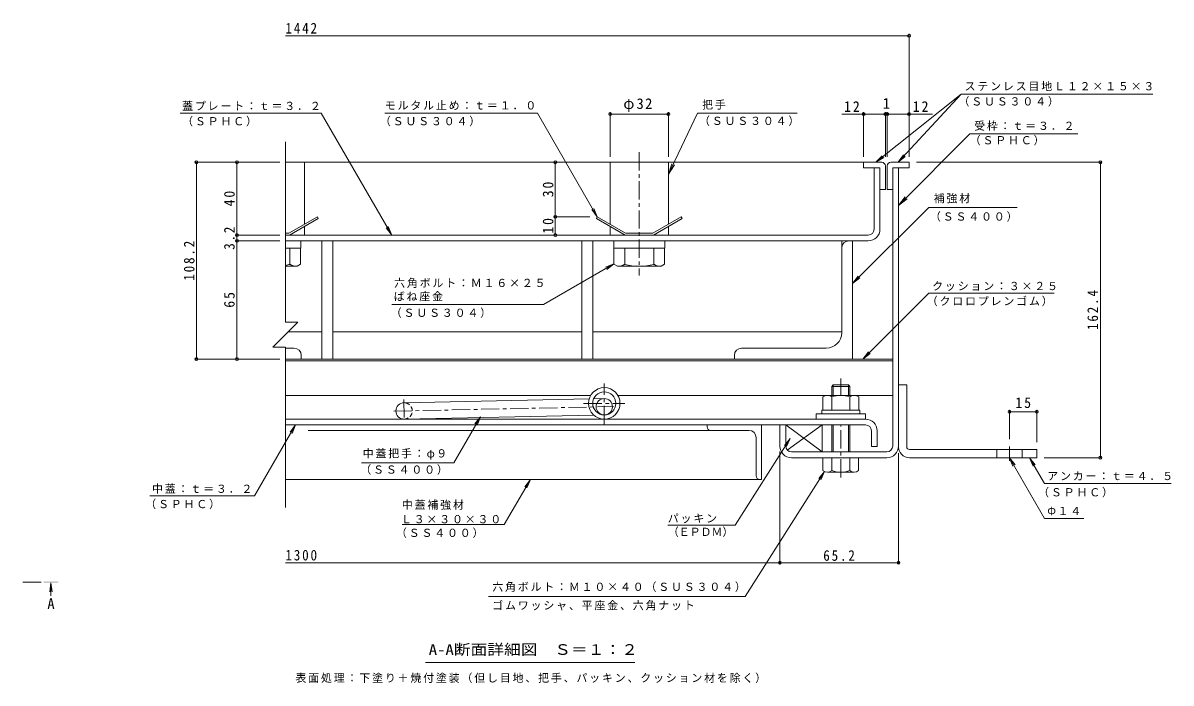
# Model space of a CAD drawing. Units: millimetres on the paper, enlarged 10 times, with parts at other scales. Extents: x -2620 to 2611, y -1962 to 1893.
# Drawn here: x -543 to 2611, y 79 to 1893 of the extents above; entities that cross this region are included whole.
import ezdxf
from ezdxf.enums import TextEntityAlignment as Align

# ---------------------------------------------------------------- set-up
doc = ezdxf.new("R2010")
doc.units = ezdxf.units.MM
doc.header["$LTSCALE"] = 10
doc.header["$PDMODE"] = 32
doc.header["$PDSIZE"] = 8
doc.linetypes.add('CHAIN1', pattern=[8, 5, -1, 1, -1])
doc.linetypes.add('DASHED1', pattern=[1.8, 1.2, -0.6])
for name, color, linetype, lineweight in [('0-2_仕上', 4, 'Continuous', 9), ('0-5_寸法', 7, 'Continuous', 9), ('D-1', 2, 'Continuous', 9), ('D-2', 3, 'Continuous', 9), ('D-3', 4, 'Continuous', 9), ('D-5', 7, 'Continuous', 9), ('D-6', 6, 'Continuous', 9), ('D-7', 5, 'Continuous', 5), ('D-8', 5, 'Continuous', 5), ('D-9', 134, 'Continuous', 5), ('D-A', 3, 'Continuous', 9), ('D-B', 6, 'Continuous', 9), ('D-C', 2, 'Continuous', 9), ('D-D', 4, 'Continuous', 9), ('D-E', 3, 'Continuous', 9), ('D-F', 7, 'Continuous', 9)]:
    doc.layers.add(name, color=color, linetype=linetype, lineweight=lineweight)
doc.styles.add('ＭＳ ゴシック', font='')
doc.styles.get('ＭＳ ゴシック').set_extended_font_data('MS Gothic')

msp = doc.modelspace()

# ---------------------------------------------------------------- linework, layer by layer
at = {"layer": '0-2_仕上', "linetype": 'CHAIN1'}
msp.add_line((-543.28, 356.04), (-486.29, 356.04), dxfattribs=at)
at = {"layer": '0-2_仕上'}
for q in [(-469.55, 329.26), (-463.02, 329.26), (-466.29, 318.44)]:
    msp.add_line((-466.29, 354.04), q, dxfattribs=at)
msp.add_solid([(-486.29, 354.04), (-486.29, 358.04), (-446.29, 354.04), (-446.29, 358.04)], dxfattribs=at)
at = {"layer": 'D-1'}
for p, q in [((1846.45, 730.24), (1846.45, 1495.24)), ((1862.45, 1495.24), (1846.45, 1495.24)), ((1862.45, 730.24), (1862.45, 1495.24)), ((1552.45, 730.24), (1552.45, 788.24)), ((1830.45, 714.24), (1568.45, 714.24)), ((1568.45, 698.24), (1678.95, 698.24)), ((1830.45, 698.24), (1728.95, 698.24))]:
    msp.add_line(p, q, dxfattribs=at)
msp.add_lwpolyline([(1536.45, 730.24), (1536.45, 788.24), (1552.45, 788.24)], dxfattribs=at)
for centre, radius, start, end in [((1568.45, 730.24), 32, 180, 270), ((1568.45, 730.24), 16, 180, 270), ((1830.45, 730.24), 16, 270, 0), ((1830.45, 730.24), 32, 270, 0)]:
    msp.add_arc(centre, radius, start, end, dxfattribs=at)
at = {"layer": 'D-2'}
for p, q in [((1811.45, 1495.24), (1795.45, 1495.24)), ((1795.45, 1326.24), (1795.45, 1495.24)), ((1811.45, 1326.24), (1811.45, 1495.24)), ((1779.45, 1310.24), (177.9, 1310.24)), ((177.9, 1294.24), (1779.45, 1294.24))]:
    msp.add_line(p, q, dxfattribs=at)
at = {"layer": 'D-2', "linetype": 'CHAIN1'}
for p, q in [((1053.95, 790.75), (1053.95, 901.73)), ((997.2, 847.49), (1110.69, 847.49))]:
    msp.add_line(p, q, dxfattribs=at)
at = {"layer": 'D-2'}
for radius in [43.25, 31.75]:
    msp.add_circle((1053.95, 847.49), radius, dxfattribs=at)
for radius in [16, 32]:
    msp.add_arc((1779.45, 1326.24), radius, 270, 0, dxfattribs=at)
at = {"layer": 'D-3'}
for p, q in [((1816.44, 1510.24), (177.9, 1510.24)), ((1811.45, 1495.24), (1811.45, 1435.24)), ((1826.44, 1500.24), (1826.44, 1435.24)), ((1831.45, 1500.24), (1831.45, 1435.24)), ((1841.45, 1510.24), (1891.45, 1510.24)), ((1891.45, 1495.24), (1846.45, 1495.24)), ((1846.45, 1435.24), (1846.45, 1495.24)), ((1891.45, 1510.24), (1891.45, 1495.24)), ((1811.45, 1435.24), (1826.44, 1435.24)), ((1846.45, 1435.24), (1831.45, 1435.24)), ((265.64, 1360.24), (187.69, 1315.24)), ((1034.75, 1360.24), (1112.69, 1315.24)), ((1265.64, 1360.24), (1268.14, 1355.91)), ((1268.14, 1355.91), (1189.03, 1310.24)), ((187.69, 1315.24), (177.9, 1315.24)), ((177.9, 1310.24), (189.03, 1310.24)), ((1111.35, 1310.24), (1189.03, 1310.24))]:
    msp.add_line(p, q, dxfattribs=at)
for points in [[(1766.45, 1510.24), (1766.45, 1495.24), (1811.45, 1495.24)], [(265.64, 1360.24), (268.14, 1355.91), (189.03, 1310.24)], [(1034.75, 1360.24), (1032.25, 1355.91), (1111.35, 1310.24)], [(1265.64, 1360.24), (1187.69, 1315.24), (1112.69, 1315.24)]]:
    msp.add_lwpolyline(points, dxfattribs=at)
for centre, start, end in [((1816.44, 1500.24), 0, 90), ((1841.45, 1500.24), 90, 180)]:
    msp.add_arc(centre, 10, start, end, dxfattribs=at)
at = {"layer": 'D-5'}
for p, q in [((2034.99, 1697.64), (1800.35, 1510.24)), ((2034.99, 1697.64), (1861.48, 1510.24)), ((2034.99, 1697.64), (2560.83, 1697.64)), ((-111.21, 1644.99), (275.98, 1644.99)), ((470.27, 1310.24), (275.98, 1644.99)), ((1310.61, 1644.99), (1230.19, 1477.9)), ((1583.86, 1644.99), (1310.61, 1644.99)), ((2058.84, 1588.28), (1862.45, 1391.21)), ((2058.84, 1588.28), (2355.18, 1588.28)), ((1800.36, 1510.24), (1817.69, 1528.26)), ((1800.36, 1510.24), (1821.76, 1523.16)), ((1861.48, 1510.24), (1875.92, 1530.64)), ((1861.48, 1510.24), (1880.71, 1526.21)), ((1230.19, 1477.9), (1239.56, 1506.4)), ((1230.19, 1477.9), (1246.62, 1503.01)), ((1862.45, 1391.21), (1880.67, 1415.04)), ((1862.45, 1391.21), (1886.21, 1409.51)), ((1034.75, 1360.24), (1025.19, 1383.34)), ((2188.94, 1385.99), (1945.39, 1385.99)), ((470.27, 1310.24), (455.01, 1330.04)), ((470.27, 1310.24), (460.65, 1333.32)), ((1080.69, 1231.14), (1057.6, 1221.58)), ((1736.45, 1177.05), (1756.28, 1192.27)), ((1945.39, 1150.23), (1764.4, 969.24)), ((1945.39, 1150.23), (2289.92, 1150.23)), ((887.1, 1119.37), (470.11, 1119.37)), ((1764.4, 969.24), (1779.62, 989.08)), ((1764.4, 969.24), (1784.23, 984.46)), ((713.96, 810.89), (698.69, 791.09)), ((713.96, 810.89), (704.34, 787.81)), ((205.81, 788.24), (196.19, 765.16)), ((1413.2, 513.12), (1564.93, 751.22)), ((1564.93, 751.22), (1548.86, 732.07)), ((1564.93, 751.22), (1554.36, 728.56)), ((2167.45, 698.24), (2177.01, 675.14)), ((2167.45, 698.24), (2182.67, 678.4)), ((2167.45, 698.24), (2263.86, 531.25)), ((2222.74, 698.24), (2263.86, 627.03)), ((2222.74, 698.24), (2232.31, 675.14)), ((2222.74, 698.24), (2237.96, 678.4)), ((779.24, 514.29), (851.18, 638.24)), ((851.18, 638.24), (835.92, 618.44)), ((851.18, 638.24), (841.56, 615.16)), ((1440.98, 317.11), (1659.4, 659.86)), ((1659.4, 659.86), (1643.33, 640.71)), ((1659.4, 659.86), (1648.83, 637.21)), ((2263.86, 627.03), (2611.3, 627.03)), ((499.02, 514.29), (779.24, 514.29)), ((1228.64, 513.12), (1413.2, 513.12)), ((2263.86, 531.25), (2371.91, 531.25)), ((736.11, 317.11), (1440.98, 317.11)), ((1137.96, 134.9), (562.96, 134.9))]:
    msp.add_line(p, q, dxfattribs=at)
for points in [[(451.42, 1644.99), (870.35, 1644.99), (1034.75, 1360.24), (1019.53, 1380.07)], [(1945.39, 1385.99), (1736.45, 1177.05), (1751.66, 1196.89)], [(887.1, 1119.37), (1080.69, 1231.14), (1060.86, 1215.92)], [(386.56, 683.97), (640.29, 683.97), (713.96, 810.89)], [(-194.99, 593.43), (92.73, 593.43), (205.81, 788.24), (190.54, 768.44)]]:
    msp.add_lwpolyline(points, dxfattribs=at)
at = {"layer": 'D-6'}
for p, q in [((1846.45, 1404.23), (1846.45, 1389.23)), ((177.9, 969.24), (1846.45, 969.24)), ((177.9, 964.24), (1846.45, 964.24)), ((1016.56, 869.24), (177.9, 869.24)), ((503.47, 849.23), (1012.51, 859.88)), ((1024.82, 860.13), (1053.47, 860.73)), ((1091.33, 869.24), (1661.45, 869.24)), ((1746.45, 869.24), (1846.45, 869.24)), ((504.42, 804.24), (1025.25, 815.13)), ((1053.95, 815.73), (1054.42, 815.74)), ((1552.45, 788.24), (1552.45, 730.24)), ((1556.96, 719.09), (1652.45, 788.24))]:
    msp.add_line(p, q, dxfattribs=at)
at = {"layer": 'D-6', "linetype": 'CHAIN1'}
for p, q in [((503.29, 858.24), (504.54, 798.36)), ((475.43, 826.14), (1079.23, 838.77))]:
    msp.add_line(p, q, dxfattribs=at)
at = {"layer": 'D-6'}
msp.add_lwpolyline([(1568.45, 714.24), (1652.45, 714.24), (1652.45, 788.24), (1552.45, 788.24), (1652.45, 714.24)], dxfattribs=at)
msp.add_circle((1053.95, 838.24), 22.5, dxfattribs=at)
msp.add_arc((503.95, 826.74), 22.5, 90, 270, dxfattribs=at)
at = {"layer": 'D-6', "linetype": 'DASHED1'}
msp.add_arc((503.95, 826.74), 22.5, 270, 90, dxfattribs=at)
at = {"layer": 'D-7', "linetype": 'CHAIN1'}
for p, q in [((1703.95, 869.24), (1703.95, 915.9)), ((1703.95, 643.85), (1703.95, 788.24))]:
    msp.add_line(p, q, dxfattribs=at)
at = {"layer": 'D-7'}
for p, q in [((1683.01, 898.24), (1678.95, 894.18)), ((1728.95, 894.18), (1678.95, 894.18)), ((1678.95, 869.24), (1678.95, 894.18)), ((1724.89, 898.24), (1683.01, 898.24)), ((1683.01, 869.24), (1683.01, 898.24)), ((1724.89, 898.24), (1728.95, 894.18)), ((1724.89, 869.24), (1724.89, 898.24)), ((1728.95, 894.18), (1728.95, 870.74)), ((1728.95, 894.18), (1728.95, 869.24)), ((1678.95, 788.24), (1678.95, 714.24)), ((1683.01, 714.24), (1683.01, 788.24)), ((1724.89, 714.24), (1724.89, 788.24)), ((1728.95, 788.24), (1728.95, 714.24)), ((1752.95, 698.24), (1654.95, 698.24)), ((1654.95, 662.71), (1654.95, 698.24)), ((1678.95, 698.24), (1678.95, 662.71)), ((1728.95, 698.24), (1728.95, 662.71)), ((1752.95, 662.71), (1752.95, 698.24)), ((1740.95, 658.24), (1666.95, 658.24))]:
    msp.add_line(p, q, dxfattribs=at)
at = {"layer": 'D-7', "color": 2, "lineweight": 9}
for p, q in [((1654.87, 865.44), (1661.45, 869.24)), ((1654.87, 865.44), (1654.87, 829.24)), ((1746.45, 869.24), (1661.45, 869.24)), ((1679.41, 865.44), (1679.41, 829.24)), ((1728.48, 865.44), (1728.48, 829.24))]:
    msp.add_line(p, q, dxfattribs=at)
at = {"layer": 'D-7', "color": 6, "lineweight": 9}
for p, q in [((1651.45, 829.24), (1651.45, 819.24)), ((1651.45, 819.24), (1756.45, 819.24))]:
    msp.add_line(p, q, dxfattribs=at)
at = {"layer": 'D-7', "color": 134}
for p, q in [((1636.45, 819.24), (1636.45, 804.24)), ((1636.45, 819.24), (1771.45, 819.24)), ((1636.45, 804.24), (1771.45, 804.24)), ((1771.45, 819.24), (1771.45, 804.24))]:
    msp.add_line(p, q, dxfattribs=at)
at = {"layer": 'D-7', "color": 2, "lineweight": 9}
msp.add_lwpolyline([(1746.45, 869.24), (1753.02, 865.44), (1753.02, 829.24), (1654.87, 829.24)], dxfattribs=at)
at = {"layer": 'D-7', "color": 6, "lineweight": 9}
msp.add_lwpolyline([(1651.45, 829.24), (1756.45, 829.24), (1756.45, 819.24)], dxfattribs=at)
at = {"layer": 'D-7', "color": 2, "lineweight": 9}
for centre, radius, start, end in [((1669.35, 840.36), 28.97, 94.38438, 120), ((1666.37, 845.04), 24.21, 57.42749, 88.18784), ((1703.95, 788.03), 81.2, 72.41188, 107.5881), ((1741.52, 845.04), 24.21, 91.81215, 122.57249), ((1738.54, 840.36), 28.97, 59.99998, 85.6156)]:
    msp.add_arc(centre, radius, start, end, dxfattribs=at)
at = {"layer": 'D-7'}
for centre, radius, start, end in [((1666.95, 676.57), 18.33, 229.1022, 310.89809), ((1703.95, 730.32), 72.08, 249.70546, 290.29454), ((1740.95, 676.57), 18.33, 229.10191, 310.8978)]:
    msp.add_arc(centre, radius, start, end, dxfattribs=at)
at = {"layer": 'D-8'}
for p, q in [((177.9, 1294.24), (1736.44, 1294.24)), ((1736.44, 1294.24), (1736.44, 969.24)), ((1736.44, 969.24), (177.9, 969.24))]:
    msp.add_line(p, q, dxfattribs=at)
at = {"layer": 'D-9'}
for p, q in [((1726.44, 1294.24), (1736.44, 1294.24)), ((1736.44, 969.24), (1736.44, 1294.24)), ((190.19, 1229.73), (190.19, 1274.24)), ((219.7, 1274.24), (219.7, 1229.87)), ((1080.69, 1274.24), (1080.69, 1229.87)), ((1110.2, 1229.73), (1110.2, 1274.24)), ((1190.19, 1229.73), (1190.19, 1274.24)), ((1219.69, 1274.24), (1219.69, 1229.73)), ((1706.44, 1041.74), (1706.44, 1274.24)), ((177.9, 1224.24), (209.95, 1224.24)), ((210.15, 1224.36), (219.7, 1229.87)), ((1090.24, 1224.36), (1080.69, 1229.87)), ((1210.19, 1224.24), (1090.44, 1224.24)), ((1210.19, 1224.24), (1219.69, 1229.73)), ((177.9, 999.24), (201.45, 999.24)), ((221.45, 979.24), (221.45, 969.24)), ((1411.44, 979.24), (1411.44, 969.24)), ((1663.94, 999.24), (1431.44, 999.24)), ((221.45, 969.24), (177.9, 969.24)), ((1411.44, 969.24), (1736.44, 969.24))]:
    msp.add_line(p, q, dxfattribs=at)
for centre, radius, start, end in [((1726.44, 1274.24), 20, 90, 180), ((150.2, 1372.84), 148.6, 280.74552, 285.61554), ((208.91, 1258.75), 34.53, 237.18906, 272.13945), ((1091.48, 1258.75), 34.53, 267.86055, 302.81094), ((1150.19, 1372.84), 148.6, 254.38446, 285.61554), ((1208.91, 1258.75), 34.53, 237.18906, 272.13945), ((1663.94, 1041.74), 42.5, 270, 0), ((201.45, 979.24), 20, 0, 90), ((1431.44, 979.24), 20, 90, 180)]:
    msp.add_arc(centre, radius, start, end, dxfattribs=at)
at = {"layer": 'D-A'}
for p, q in [((1771.95, 804.24), (177.9, 804.24)), ((177.9, 788.24), (1771.95, 788.24)), ((1787.95, 772.24), (1787.95, 729.24)), ((1803.95, 772.24), (1803.95, 729.24)), ((1787.95, 729.24), (1803.95, 729.24))]:
    msp.add_line(p, q, dxfattribs=at)
for radius in [32, 16]:
    msp.add_arc((1771.95, 772.24), radius, 0, 90, dxfattribs=at)
at = {"layer": 'D-B'}
for p, q in [((1336.45, 788.24), (240.81, 788.24)), ((1346.45, 773.24), (240.81, 773.24)), ((1336.45, 788.24), (1486.45, 788.24)), ((1336.45, 783.24), (1336.45, 788.24)), ((1346.45, 773.24), (1451.45, 773.24)), ((1486.45, 788.24), (1486.45, 638.24)), ((1471.45, 648.24), (1471.45, 753.24)), ((1481.45, 638.24), (177.9, 638.24)), ((1481.45, 638.24), (1486.45, 638.24))]:
    msp.add_line(p, q, dxfattribs=at)
for centre, radius, start, end in [((1346.45, 783.24), 10, 180, 270), ((1451.45, 753.24), 20, 0, 90), ((1481.45, 648.24), 10, 180, 270)]:
    msp.add_arc(centre, radius, start, end, dxfattribs=at)
at = {"layer": 'D-C', "linetype": 'CHAIN1'}
msp.add_line((1150.19, 1537.92), (1150.19, 1198.61), dxfattribs=at)
at = {"layer": 'D-C'}
for p, q in [((230.2, 1510.24), (177.9, 1510.24)), ((230.2, 1339.78), (230.2, 1510.24)), ((1070.19, 1339.78), (1070.19, 1510.24)), ((1070.19, 1510.24), (1230.19, 1510.24)), ((1230.19, 1339.78), (1230.19, 1510.24)), ((230.2, 1310.24), (230.2, 1334.01)), ((1070.19, 1310.24), (1070.19, 1334.01)), ((1230.19, 1310.24), (1230.19, 1334.01)), ((177.9, 1310.24), (230.2, 1310.24)), ((1230.19, 1310.24), (1070.19, 1310.24))]:
    msp.add_line(p, q, dxfattribs=at)
at = {"layer": 'D-C', "color": 134, "lineweight": 5}
for p, q in [((220.2, 1294.24), (177.9, 1294.24)), ((220.2, 1294.24), (220.2, 1274.24)), ((1080.19, 1294.24), (1080.19, 1274.24)), ((1080.19, 1294.24), (1220.19, 1294.24)), ((1220.19, 1294.24), (1220.19, 1274.24)), ((220.2, 1274.24), (177.9, 1274.24)), ((1080.19, 1274.24), (1220.19, 1274.24))]:
    msp.add_line(p, q, dxfattribs=at)
at = {"layer": 'D-D'}
for p, q in [((177.9, 1294.24), (278.11, 1294.24)), ((278.11, 1294.24), (278.11, 1044.24)), ((308.11, 1294.24), (308.11, 1044.24)), ((992.28, 1294.24), (308.11, 1294.24)), ((992.28, 1044.24), (992.28, 1294.24)), ((1706.44, 1294.24), (1022.28, 1294.24)), ((1022.28, 1294.24), (1022.28, 1044.24)), ((1706.44, 1044.24), (1706.44, 1294.24)), ((278.11, 1044.24), (185.4, 1044.24)), ((308.11, 1044.24), (992.28, 1044.24)), ((1022.28, 1044.24), (1706.44, 1044.24))]:
    msp.add_line(p, q, dxfattribs=at)
at = {"layer": 'D-E', "color": 2}
for p, q in [((278.11, 1294.24), (278.11, 969.24)), ((308.11, 1294.24), (278.11, 1294.24)), ((308.11, 969.24), (308.11, 1294.24)), ((992.28, 969.24), (992.28, 1294.24)), ((992.28, 1294.24), (1022.28, 1294.24)), ((1022.28, 1294.24), (1022.28, 969.24)), ((278.11, 969.24), (308.11, 969.24)), ((1022.28, 969.24), (992.28, 969.24))]:
    msp.add_line(p, q, dxfattribs=at)
at = {"layer": 'D-E'}
for p, q in [((1862.45, 898.24), (1862.45, 730.24)), ((1862.45, 898.24), (1884.95, 898.24)), ((1884.95, 728.24), (1884.95, 898.24)), ((1892.45, 720.74), (2242.45, 720.74)), ((2242.45, 698.24), (1892.45, 698.24)), ((2132.45, 698.24), (2132.45, 720.74)), ((2202.45, 698.24), (2202.45, 720.74)), ((2242.45, 720.74), (2242.45, 698.24))]:
    msp.add_line(p, q, dxfattribs=at)
at = {"layer": 'D-E', "linetype": 'CHAIN1'}
msp.add_line((2167.45, 689.5), (2167.45, 728.95), dxfattribs=at)
at = {"layer": 'D-E'}
for radius, start in [(30, 176.17647), (7.5, 180.00027)]:
    msp.add_arc((1892.45, 728.24), radius, start, 270, dxfattribs=at)
at = {"layer": 'D-F'}
for p, q in [((1891.45, 1525.24), (1891.45, 1863.22)), ((1891.45, 1858.22), (177.9, 1858.22)), ((1070.19, 1525.24), (1070.19, 1647.86)), ((1070.19, 1642.86), (1230.2, 1642.86)), ((1230.2, 1525.24), (1230.2, 1647.86)), ((1706.88, 1642.86), (1826.44, 1642.86)), ((1766.45, 1525.24), (1766.45, 1647.86)), ((1826.44, 1525.24), (1826.44, 1647.86)), ((1826.44, 1642.86), (1831.45, 1642.86)), ((1831.45, 1525.24), (1831.45, 1647.86)), ((1831.45, 1642.86), (1955.8, 1642.86)), ((177.9, 1566), (177.9, 1071.15)), ((162.9, 1510.24), (-69.65, 1510.24)), ((-66.65, 969.24), (-66.65, 1510.24)), ((44.79, 1310.24), (44.79, 1510.24)), ((919.49, 1360.24), (919.49, 1510.24)), ((2420.07, 1510.24), (1911.45, 1510.24)), ((2417.07, 698.24), (2417.07, 1510.24)), ((916.49, 1360.24), (1014.75, 1360.24)), ((919.49, 1310.24), (919.49, 1360.24)), ((162.9, 1310.24), (39.79, 1310.24)), ((162.9, 1294.24), (39.79, 1294.24)), ((44.79, 1294.24), (44.79, 1310.24)), ((44.79, 969.24), (44.79, 1294.24)), ((177.9, 1002.33), (143.49, 1002.33)), ((177.9, 1002.33), (177.9, 561.7)), ((-69.65, 969.24), (162.9, 969.24)), ((2167.45, 827.49), (2167.45, 748.95)), ((2167.45, 824.49), (2242.45, 824.49)), ((2242.45, 827.49), (2242.45, 740.74)), ((1536.44, 715.24), (1536.44, 404.34)), ((1862.45, 406.34), (1862.45, 710.24)), ((2420.07, 698.24), (2262.45, 698.24)), ((1536.44, 409.34), (177.9, 409.34)), ((1536.44, 409.34), (1862.45, 409.34))]:
    msp.add_line(p, q, dxfattribs=at)
msp.add_lwpolyline([(177.9, 1071.15), (212.31, 1071.15), (143.49, 1002.33)], dxfattribs=at)
for p in [(1891.45, 1858.22), (1070.19, 1642.86), (1230.2, 1642.86), (1766.45, 1642.86), (1826.44, 1642.86), (1831.45, 1642.86), (1891.45, 1642.86), (-66.65, 1510.24), (44.79, 1510.24), (919.49, 1510.24), (2417.07, 1510.24), (919.49, 1360.24), (44.79, 1310.24), (44.79, 1294.24), (919.49, 1310.24), (-66.65, 969.24), (44.79, 969.24), (2167.45, 824.49), (2242.45, 824.49), (2417.07, 698.24), (1536.44, 409.34), (1862.45, 409.34)]:
    msp.add_point(p, dxfattribs=at)

# ---------------------------------------------------------------- texts
at = {"layer": '0-5_寸法', "color": 2, "style": 'ＭＳ ゴシック'}
msp.add_text('A', height=29.33, dxfattribs=at).set_placement((-476.29, 273.34), align=Align.BOTTOM_LEFT)
at = {"layer": 'D-5', "style": 'ＭＳ ゴシック'}
msp.add_text('（ＥＰＤＭ）', height=21.99, dxfattribs=at).set_placement((1228.64, 476.55), align=Align.BOTTOM_LEFT)
at = {"layer": 'D-5', "color": 2, "style": 'ＭＳ ゴシック', "width": 1.15}
msp.add_text('A-A断面詳細図\u3000Ｓ＝１：２', height=29.33, dxfattribs=at).set_placement((571.71, 147.4), align=Align.BOTTOM_LEFT)
at = {"layer": 'D-5', "char_height": 21.99, "attachment_point": 7, "style": 'ＭＳ ゴシック'}
for s, insert in [('\\T1.17;ステンレス目地Ｌ１２×１５×３', (2044.19, 1705.81)), ('\\T1.17;蓋プレート：ｔ＝３．２', (-105.87, 1652.54)), ('\\T1.17;モルタル止め：ｔ＝１．０', (451.02, 1654)), ('\\T1.17;把手', (1322.7, 1654.83)), ('\\T1.17;（ＳＵＳ３０４）', (2027.35, 1663.37)), ('\\T1.17;（ＳＰＨＣ）', (-105.87, 1608.87)), ('\\T1.17;（ＳＵＳ３０４）', (437.46, 1609.09)), ('\\T1.17;（ＳＵＳ３０４）', (1314.29, 1609.93)), ('\\T1.17;受枠：ｔ＝３．２', (2070.34, 1596.84)), ('\\T1.17;（ＳＰＨＣ）', (2058.18, 1556.69)), ('\\T1.17;補強材', (1959.14, 1397.47)), ('\\T1.17;（ＳＳ４００）', (1948.94, 1346.95)), ('\\T1.17;六角ボルト：Ｍ１６×２５', (476.64, 1164.72)), ('\\T1.17;クッション：３×２５', (1954.94, 1156.56)), ('\\T1.17;ばね座金', (475.59, 1128)), ('\\T1.17;（クロロプレンゴム）', (1940.12, 1114.46)), ('\\T1.17;（ＳＵＳ３０４）', (467.33, 1082.44)), ('\\T1.17;中蓋把手：φ９', (390.28, 692.86)), ('\\T1.17;（ＳＳ４００）', (383.64, 651.32)), ('\\T1.17;アンカー：ｔ＝４．５', (2271.16, 635.55)), ('\\T1.17;中蓋：ｔ＝３．２', (-188.56, 599.12)), ('\\T1.17;（ＳＰＨＣ）', (2246.18, 588.95)), ('\\T1.17;（ＳＰＨＣ）', (-207.23, 556.56)), ('\\T1.17;中蓋補強材', (497.74, 554.79)), ('\\T1.17;Ｌ３×３０×３０', (495.39, 517.6)), ('\\T1.17;パッキン', (1228.64, 517.94)), ('\\T1.17;Φ１４', (2271.16, 539.77)), ('\\T1.17;（ＳＳ４００）', (481.55, 477.46)), ('\\T1.17;六角ボルト：Ｍ１０×４０（ＳＵＳ３０４）', (746.26, 329.13)), ('\\T1.17;ゴムワッシャ、平座金、六角ナット', (746.26, 278.3)), ('\\T1.17;表面処理：下塗り＋焼付塗装（但し目地、把手、パッキン、クッション材を除く）', (205.46, 78.77))]:
    msp.add_mtext(s, dxfattribs=dict(at, insert=insert))
at = {"layer": 'D-F', "color": 2, "style": 'ＭＳ ゴシック'}
msp.add_text('1', height=29.33, dxfattribs=at).set_placement((1818.95, 1648.86), align=Align.BOTTOM_LEFT)
at = {"layer": 'D-F', "color": 2, "char_height": 29.33, "attachment_point": 7, "style": 'ＭＳ ゴシック'}
for s, insert in [('\\T1.28;\\W0.9;1442', (177.9, 1864.22)), ('\\T1.19;φ32', (1106.45, 1648.86)), ('\\T1.27;\\W0.95;12', (1712.98, 1648.86)), ('\\T1.27;\\W0.95;12', (1901.72, 1648.86)), ('\\T1.27;\\W0.95;15', (2183.7, 834.49)), ('\\T1.28;\\W0.9;1300', (177.9, 415.34)), ('\\T1.28;\\W0.9;65.2', (1655.69, 414.34))]:
    msp.add_mtext(s, dxfattribs=dict(at, insert=insert))
at = {"layer": 'D-F', "color": 2, "char_height": 29.33, "attachment_point": 7, "rotation": 90, "style": 'ＭＳ ゴシック'}
for s, insert in [('\\T1.27;\\W0.95;30', (914.49, 1413.99)), ('\\T1.27;\\W0.95;40', (38.79, 1388.99)), ('\\T1.27;\\W0.9;3.2', (38.79, 1269.74)), ('\\T1.27;\\W0.95;10', (914.49, 1313.99)), ('\\T1.28;\\W0.9;108.2', (-71.65, 1184.74)), ('\\T1.27;\\W0.95;65', (38.79, 1110.49)), ('\\T1.28;\\W0.9;162.4', (2411.07, 1049.24))]:
    msp.add_mtext(s, dxfattribs=dict(at, insert=insert))

doc.saveas('drawing.dxf')
